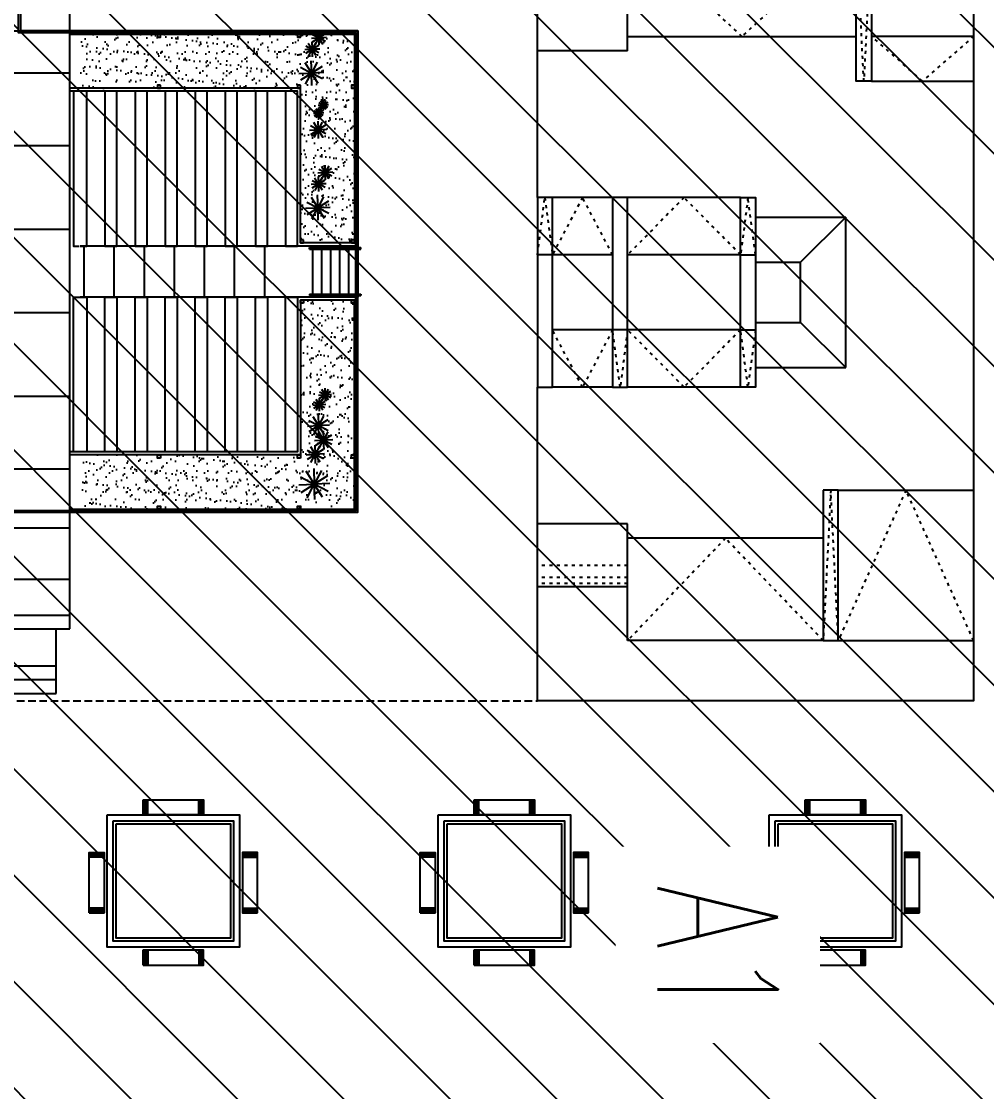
# Model space of a CAD drawing. Header units: inches. Extents: x 542650 to 544515, y 9574150 to 9574595.
# Drawn here: x 544399.47 to 544431.55, y 9574503.03 to 9574538.62 of the extents above; entities that cross this region are included whole.
import ezdxf

# ---------------------------------------------------------------- set-up
doc = ezdxf.new("R2010")
doc.units = ezdxf.units.IN
doc.header["$MEASUREMENT"] = 0
doc.linetypes.add('ACAD_ISO07W100', pattern=[3, 0, -3])
doc.linetypes.add('HIDDEN', pattern=[0.375, 0.25, -0.125])
for name, color, linetype in [('I-ARQ', 8, 'Continuous'), ('I-NORMO_INST', 4, 'Continuous'), ('SANIT', 3, 'Continuous')]:
    doc.layers.add(name, color=color, linetype=linetype)
doc.styles.add('200', font='ROMANS.SHX', dxfattribs={"width": 0.7, "height": 0.4})
pattern_1 = [(315, (1179.8033, 467.0157), (1.76776695297, 1.76776695297), [])]

# ---------------------------------------------------------------- blocks, each defined once
blk = doc.blocks.new('veg')
at = {"color": 0}
for p, q in [((272.346, 39.603), (272.429, 39.092)), ((272.612, 39.576), (272.429, 39.092)), ((271.945, 39.275), (272.429, 39.092)), ((272.101, 39.492), (272.429, 39.092)), ((272.83, 39.42), (272.429, 39.092)), ((272.94, 39.176), (272.429, 39.092)), ((273.112, 39.132), (273.416, 39.181)), ((273.127, 39.29), (273.416, 39.181)), ((273.177, 38.986), (273.416, 39.181)), ((273.221, 39.42), (273.416, 39.181)), ((273.307, 38.893), (273.416, 39.181)), ((273.366, 39.486), (273.416, 39.181)), ((273.525, 39.47), (273.416, 39.181)), ((273.654, 39.377), (273.416, 39.181)), ((273.72, 39.231), (273.416, 39.181)), ((273.704, 39.072), (273.416, 39.181)), ((273.611, 38.943), (273.416, 39.181)), ((273.466, 38.877), (273.416, 39.181)), ((273.726, 39.203), (273.922, 38.965)), ((273.872, 39.269), (273.922, 38.965)), ((274.03, 39.253), (273.922, 38.965)), ((274.16, 39.16), (273.922, 38.965)), ((271.919, 39.008), (272.429, 39.092)), ((272.029, 38.764), (272.429, 39.092)), ((272.246, 38.608), (272.429, 39.092)), ((272.757, 38.691), (272.429, 39.092)), ((272.913, 38.909), (272.429, 39.092)), ((272.513, 38.581), (272.429, 39.092)), ((273.617, 38.915), (273.922, 38.965)), ((273.633, 39.074), (273.922, 38.965)), ((273.683, 38.77), (273.922, 38.965)), ((273.813, 38.677), (273.922, 38.965)), ((274.226, 39.015), (273.922, 38.965)), ((274.21, 38.856), (273.922, 38.965)), ((274.117, 38.726), (273.922, 38.965)), ((273.971, 38.661), (273.922, 38.965))]:
    blk.add_line(p, q, dxfattribs=at)
blk = doc.blocks.new('BL COBERTA')
at = {"layer": 'I-ARQ'}
h = blk.add_hatch(dxfattribs=at)
h.set_pattern_fill('AR-SAND', color=256, scale=0.01, angle=180, style=0)
h.set_pattern_definition([(307.5, (463344.9367, 9297538.92566), (0.48941324, 0.01600031), [0, -0.38608, 0, -0.4318, 0, -0.41275]), (277.5, (463344.9367, 9297538.92566), (0.7168251, -0.44952328), [0, -0.20828, 0, -0.34798, 0, -0.13335]), (237.5, (463344.9367, 9297539.23808), (0.001437185, -0.79099237), [0, -0.127, 0, -0.4572, 0, -0.5969]), (227.5, (463344.9367, 9297539.2381), (0.22292932, -0.76355645), [0, -0.0635, 0, -0.29972, 0, -0.3429])])
h.paths.add_polyline_path([(464545.682, 9295954.637), (464543.882, 9295954.637), (464543.882, 9295963.755), (464550.832, 9295963.755), (464550.832, 9295961.955), (464545.682, 9295961.955)])
h = blk.add_hatch(dxfattribs=at)
h.set_pattern_fill('AR-SAND', color=256, scale=0.01, angle=180, style=0)
h.set_pattern_definition([(307.5, (464552.73212, 9295963.75456), (0.489413, 0.016), [0, -0.38608, 0, -0.4318, 0, -0.41275]), (277.5, (464552.7321, 9295963.75456), (0.716825, -0.449523), [0, -0.20828, 0, -0.34798, 0, -0.13335]), (237.5, (464552.7321, 9295964.06698), (0.001437, -0.790992), [0, -0.127, 0, -0.4572, 0, -0.5969]), (227.5, (464552.7321, 9295964.067), (0.22293, -0.763556), [0, -0.0635, 0, -0.29972, 0, -0.3429])])
h.paths.add_polyline_path([(464557.882, 9295954.637), (464557.882, 9295961.955), (464552.732, 9295961.955), (464552.732, 9295963.755), (464559.682, 9295963.755), (464559.682, 9295954.637)])
for p, q in [((464550.982, 9295963.855), (464550.932, 9295963.855)), ((464551.032, 9295963.955), (464550.982, 9295963.955)), ((464550.982, 9295962.255), (464550.982, 9295963.955)), ((464551.032, 9295962.255), (464551.032, 9295963.955)), ((464552.532, 9295963.855), (464551.032, 9295963.855)), ((464552.532, 9295963.955), (464552.582, 9295963.955)), ((464552.532, 9295962.255), (464552.532, 9295963.955)), ((464552.582, 9295962.255), (464552.582, 9295963.955)), ((464552.632, 9295963.855), (464552.582, 9295963.855)), ((464550.982, 9295963.555), (464550.932, 9295963.555)), ((464552.532, 9295963.555), (464551.032, 9295963.555)), ((464552.632, 9295963.555), (464552.582, 9295963.555)), ((464550.982, 9295963.255), (464550.932, 9295963.255)), ((464552.532, 9295963.255), (464551.032, 9295963.255)), ((464552.632, 9295963.255), (464552.582, 9295963.255)), ((464550.982, 9295962.955), (464550.932, 9295962.955)), ((464552.532, 9295962.955), (464551.032, 9295962.955)), ((464552.632, 9295962.955), (464552.582, 9295962.955)), ((464550.982, 9295962.655), (464550.932, 9295962.655)), ((464550.982, 9295962.355), (464550.932, 9295962.355)), ((464552.532, 9295962.655), (464551.032, 9295962.655)), ((464552.532, 9295962.355), (464551.032, 9295962.355)), ((464552.632, 9295962.655), (464552.582, 9295962.655)), ((464552.632, 9295962.355), (464552.582, 9295962.355)), ((464551.032, 9295962.255), (464550.982, 9295962.255)), ((464552.532, 9295962.255), (464552.582, 9295962.255)), ((464550.932, 9295961.855), (464550.932, 9295954.637)), ((464552.632, 9295961.855), (464552.632, 9295954.637)), ((464552.632, 9295960.755), (464550.932, 9295960.755)), ((464552.632, 9295959.755), (464550.932, 9295959.755)), ((464552.632, 9295958.755), (464550.932, 9295958.755)), ((464552.632, 9295957.755), (464550.932, 9295957.755)), ((464552.632, 9295956.755), (464550.932, 9295956.755)), ((464552.632, 9295955.755), (464550.932, 9295955.755)), ((464552.632, 9295954.755), (464550.932, 9295954.755)), ((464539.9, 9295954.287), (464563.7, 9295954.287)), ((464539.9, 9295888.837), (464539.9, 9295954.287)), ((464540.361, 9295888.837), (464540.361, 9295954.287)), ((464541.557, 9295888.837), (464541.557, 9295954.287)), ((464543.265, 9295888.837), (464543.265, 9295954.287)), ((464543.782, 9295954.287), (464543.782, 9295945.612)), ((464545.222, 9295888.837), (464545.222, 9295954.287)), ((464547.635, 9295888.837), (464547.635, 9295954.287)), ((464550.416, 9295946.987), (464550.416, 9295954.287)), ((464553.194, 9295946.987), (464553.194, 9295954.287)), ((464555.975, 9295888.837), (464555.975, 9295954.287)), ((464558.388, 9295888.837), (464558.388, 9295954.287)), ((464559.782, 9295945.612), (464559.782, 9295954.287)), ((464537.75, 9295953.837), (464539.9, 9295953.837)), ((464537.75, 9295889.287), (464537.75, 9295953.837)), ((464538.217, 9295889.287), (464538.217, 9295953.837)), ((464538.672, 9295889.287), (464538.672, 9295953.837))]:
    blk.add_line(p, q, dxfattribs=at)
for points in [[(464543.782, 9295954.287), (464543.782, 9295963.855), (464550.932, 9295963.855), (464550.932, 9295961.855), (464545.782, 9295961.855), (464545.782, 9295954.287)], [(464559.782, 9295954.287), (464559.782, 9295963.855), (464552.632, 9295963.855), (464552.632, 9295961.855), (464557.782, 9295961.855), (464557.782, 9295954.287)], [(464543.882, 9295954.287), (464543.882, 9295963.755), (464550.832, 9295963.755), (464550.832, 9295961.955), (464545.682, 9295961.955), (464545.682, 9295954.287)], [(464559.682, 9295954.287), (464559.682, 9295963.755), (464552.732, 9295963.755), (464552.732, 9295961.955), (464557.882, 9295961.955), (464557.882, 9295954.287)], [(464545.782, 9295961.855), (464545.782, 9295961.455), (464550.932, 9295961.455), (464550.932, 9295961.855), (464545.782, 9295961.855)], [(464557.782, 9295961.855), (464557.782, 9295961.455), (464552.632, 9295961.455), (464552.632, 9295961.855), (464557.782, 9295961.855)], [(464545.782, 9295960.855), (464545.782, 9295960.455), (464550.932, 9295960.455), (464550.932, 9295960.855), (464545.782, 9295960.855)], [(464557.782, 9295960.855), (464557.782, 9295960.455), (464552.632, 9295960.455), (464552.632, 9295960.855), (464557.782, 9295960.855)], [(464545.782, 9295959.855), (464545.782, 9295959.455), (464550.932, 9295959.455), (464550.932, 9295959.855), (464545.782, 9295959.855)], [(464557.782, 9295959.855), (464557.782, 9295959.455), (464552.632, 9295959.455), (464552.632, 9295959.855), (464557.782, 9295959.855)], [(464545.782, 9295958.855), (464545.782, 9295958.455), (464550.932, 9295958.455), (464550.932, 9295958.855), (464545.782, 9295958.855)], [(464557.782, 9295958.855), (464557.782, 9295958.455), (464552.632, 9295958.455), (464552.632, 9295958.855), (464557.782, 9295958.855)], [(464545.782, 9295957.855), (464545.782, 9295957.455), (464550.932, 9295957.455), (464550.932, 9295957.855), (464545.782, 9295957.855)], [(464557.782, 9295957.855), (464557.782, 9295957.455), (464552.632, 9295957.455), (464552.632, 9295957.855), (464557.782, 9295957.855)], [(464545.782, 9295956.855), (464545.782, 9295956.455), (464550.932, 9295956.455), (464550.932, 9295956.855), (464545.782, 9295956.855)], [(464557.782, 9295956.855), (464557.782, 9295956.455), (464552.632, 9295956.455), (464552.632, 9295956.855), (464557.782, 9295956.855)], [(464545.782, 9295955.855), (464545.782, 9295955.455), (464550.932, 9295955.455), (464550.932, 9295955.855), (464545.782, 9295955.855)], [(464557.782, 9295955.855), (464557.782, 9295955.455), (464552.632, 9295955.455), (464552.632, 9295955.855), (464557.782, 9295955.855)], [(464545.782, 9295954.855), (464545.782, 9295954.405), (464550.932, 9295954.405), (464550.932, 9295954.616)], [(464550.932, 9295954.637), (464550.932, 9295954.855), (464545.782, 9295954.855)], [(464552.632, 9295954.637), (464552.632, 9295954.855), (464557.782, 9295954.855)], [(464557.782, 9295954.637), (464557.782, 9295954.405), (464552.632, 9295954.405), (464552.632, 9295954.598)], [(464557.782, 9295954.555), (464557.782, 9295954.287)]]:
    blk.add_lwpolyline(points, dxfattribs=at)
for points in [[(464545.582, 9295963.755), (464545.582, 9295963.655), (464545.682, 9295963.655), (464545.682, 9295963.755)], [(464550.732, 9295963.755), (464550.732, 9295963.655), (464550.832, 9295963.655), (464550.832, 9295963.755)], [(464552.832, 9295963.755), (464552.832, 9295963.655), (464552.732, 9295963.655), (464552.732, 9295963.755)], [(464557.982, 9295963.755), (464557.982, 9295963.655), (464557.882, 9295963.655), (464557.882, 9295963.755)], [(464550.732, 9295962.055), (464550.732, 9295961.955), (464550.832, 9295961.955), (464550.832, 9295962.055)], [(464552.832, 9295962.055), (464552.832, 9295961.955), (464552.732, 9295961.955), (464552.732, 9295962.055)], [(464543.882, 9295961.955), (464543.882, 9295961.855), (464543.982, 9295961.855), (464543.982, 9295961.955)], [(464545.582, 9295961.955), (464545.582, 9295961.855), (464545.682, 9295961.855), (464545.682, 9295961.955)], [(464557.982, 9295961.955), (464557.982, 9295961.855), (464557.882, 9295961.855), (464557.882, 9295961.955)], [(464559.682, 9295961.955), (464559.682, 9295961.855), (464559.582, 9295961.855), (464559.582, 9295961.955)], [(464543.882, 9295957.305), (464543.882, 9295957.205), (464543.982, 9295957.205), (464543.982, 9295957.305)], [(464545.582, 9295957.305), (464545.582, 9295957.205), (464545.682, 9295957.205), (464545.682, 9295957.305)], [(464557.982, 9295957.305), (464557.982, 9295957.205), (464557.882, 9295957.205), (464557.882, 9295957.305)], [(464559.682, 9295957.305), (464559.682, 9295957.205), (464559.582, 9295957.205), (464559.582, 9295957.305)]]:
    blk.add_lwpolyline(points, close=True, dxfattribs=at)
at = {"layer": 'I-ARQ', "extrusion": (0, 0, -1), "zscale": -1, "rotation": 172.885006020562}
blk.add_blockref('veg', (-464269.54, 9295967.461), dxfattribs=at)
at = {"layer": 'I-ARQ', "extrusion": (0, 0, -1)}
for p, xscale, yscale, zscale, rotation in [((-464354.037, 9295966.088), 0.6999999998332715, 0.6999999998332715, -0.6999999998332717, 172.8850059879461), ((-464333.763, 9295966.568), 0.7999999999746211, 0.7999999999746211, -0.7999999999746216, 172.8850060470388), ((-464402.402, 9295965.367), 0.5600000008833148, 0.5600000008833148, -0.5600000008833148, 172.8850060777519), ((-464338.242, 9295966.357), 0.7999999999746211, 0.7999999999746211, -0.7999999999746216, 172.8850060470388)]:
    blk.add_blockref('veg', p, dxfattribs=dict(at, xscale=xscale, yscale=yscale, zscale=zscale, rotation=rotation))
blk = doc.blocks.new('A$C41BB26E9')
for p, q in [((3.4, 25.6), (0, 25.6)), ((11.5, 25.6), (3.9, 25.6)), ((11.5, 23.7), (11.5, 25.6)), ((3.4, 24.1), (0, 24.1)), ((11.5, 23.7), (14.5, 23.7)), ((11.5, 21.61), (11.5, 23.7)), ((3.4, 22.1), (0, 22.1)), ((11.5, 22.09), (3.9, 22.09)), ((11.5, 21.61), (14.5, 21.61)), ((3.4, 20.6), (0, 20.6)), ((7.75, 16.73), (11.5, 16.73)), ((12, 16.73), (14, 16.73)), ((7.25, 16.08), (4.25, 16.08)), ((4.25, 11.08), (4.25, 16.08)), ((5.75, 14.58), (4.25, 16.08)), ((7.75, 14.83), (7.25, 14.83)), ((7.75, 14.83), (11.5, 14.83)), ((12, 14.83), (14.002, 14.83)), ((14.002, 14.83), (14.5, 14.83)), ((7.25, 14.58), (5.75, 14.58)), ((5.75, 12.58), (5.75, 14.58)), ((4.25, 11.08), (5.75, 12.58)), ((7.25, 12.58), (5.75, 12.58)), ((7.75, 12.33), (7.25, 12.33)), ((7.75, 12.33), (11.5, 12.33)), ((11.5, 12.33), (12, 12.33)), ((12, 12.33), (14, 12.33)), ((7.25, 11.08), (4.25, 11.08)), ((7.75, 10.43), (11.5, 10.43)), ((12, 10.43), (14, 10.43)), ((4.5, 7), (0, 7)), ((11.5, 5.88), (14.5, 5.88)), ((11.5, 3.8), (11.5, 5.88)), ((5, 5.4), (11.5, 5.4)), ((14.5, 3.8), (11.5, 3.8)), ((11.5, 2), (11.5, 3.8)), ((4.5, 2), (0, 2)), ((5, 2), (11.5, 2))]:
    blk.add_line(p, q)
at = {"linetype": 'ACAD_ISO07W100', "ltscale": 0.05}
for p, q in [((0, 25.6), (1.7, 24.1)), ((1.7, 24.1), (3.4, 25.6)), ((3.4, 25.6), (3.65, 20.6)), ((3.65, 20.6), (3.9, 25.6)), ((3.9, 25.6), (7.7, 22.09)), ((7.7, 22.09), (11.5, 25.6)), ((11.5, 23.6), (14.5, 23.6)), ((11.5, 23.4), (14.5, 23.4)), ((11.5, 23), (14.5, 23)), ((0, 22.1), (1.7, 20.6)), ((1.7, 20.6), (3.4, 22.1)), ((7.25, 14.83), (7.5, 16.73)), ((7.5, 16.73), (7.75, 14.83)), ((7.75, 14.83), (9.625, 16.73)), ((9.625, 16.73), (11.5, 14.83)), ((12, 14.83), (13, 16.73)), ((13, 16.73), (14, 14.83)), ((14.25, 16.73), (14, 14.83)), ((14.5, 14.83), (14.25, 16.73)), ((7.25, 12.33), (7.5, 10.43)), ((7.5, 10.43), (7.75, 12.33)), ((7.75, 12.33), (9.625, 10.43)), ((9.625, 10.43), (11.5, 12.33)), ((11.5, 12.33), (11.75, 10.43)), ((11.75, 10.43), (12, 12.33)), ((12, 12.33), (13, 10.43)), ((13, 10.43), (14, 12.33)), ((0, 2), (2.25, 7)), ((2.25, 7), (4.5, 2)), ((4.5, 2), (4.75, 7)), ((4.75, 7), (5, 2)), ((5, 2), (8.25, 5.4)), ((8.25, 5.4), (11.5, 2)), ((11.5, 4.5), (14.5, 4.5)), ((11.5, 4.1), (14.5, 4.1)), ((11.5, 3.9), (14.5, 3.9))]:
    blk.add_line(p, q, dxfattribs=at)
for points in [[(14.5, 23.7), (14.5, 27.6), (0, 27.6), (0, 25.6)], [(0, 25.6), (0, 2)], [(14.5, 16.73), (14.5, 23.7)], [(14.5, 3.8), (14.5, 10.43)], [(0, 2), (0, 0), (14.5, 0), (14.5, 3.8)]]:
    blk.add_lwpolyline(points)
for points in [[(3.4, 25.6), (3.4, 20.6), (3.9, 20.6), (3.9, 25.6), (3.4, 25.6)], [(7.75, 10.43), (7.75, 16.73), (7.25, 16.73), (7.25, 10.43)], [(12, 16.73), (12, 10.43), (11.5, 10.43), (11.5, 16.73)], [(14.5, 16.73), (14.5, 10.43), (14, 10.43), (14, 16.73)], [(5, 7), (5, 2), (4.5, 2), (4.5, 7)]]:
    blk.add_lwpolyline(points, close=True)
blk = doc.blocks.new('A$C14C97071')
at = {"layer": 'I-ARQ'}
for p, q in [((0, 0.5), (0, 0)), ((0.01, 0), (0.01, 0.5)), ((0.03, 0), (0.03, 0.5)), ((0.06, 0), (0.06, 0.5)), ((0.1, 0), (0.1, 0.5)), ((0.15, 0), (0.15, 0.5)), ((1.85, 0), (1.85, 0.5)), ((1.9, 0), (1.9, 0.5)), ((1.94, 0), (1.94, 0.5)), ((1.97, 0), (1.97, 0.5)), ((1.99, 0), (1.99, 0.5)), ((2, 0.5), (2, 0)), ((2, 0.5), (2, 0))]:
    blk.add_line(p, q, dxfattribs=at)
blk.add_lwpolyline([(0, 0.5), (2, 0.5), (2, 0), (0, 0)], close=True, dxfattribs=at)
blk = doc.blocks.new('BL PRAÇA')
at = {"layer": 'I-ARQ'}
blk.add_line((464454.59, 9296009.447), (464447.59, 9296009.447), dxfattribs=at)
at = {"layer": 'I-ARQ', "linetype": 'HIDDEN'}
blk.add_line((464426.986, 9295976.147), (464426.986, 9295994.947), dxfattribs=at)
at = {"layer": 'I-ARQ', "ltscale": 10}
for points in [[(464423.186, 9296002.647), (464423.186, 9296007.047), (464418.786, 9296007.047), (464418.786, 9296002.647)], [(464422.986, 9296002.847), (464422.986, 9296006.847), (464418.986, 9296006.847), (464418.986, 9296002.847)], [(464422.886, 9296002.947), (464422.886, 9296006.747), (464419.086, 9296006.747), (464419.086, 9296002.947), (464422.886, 9296002.947)], [(464423.186, 9295991.647), (464423.186, 9295996.047), (464418.786, 9295996.047), (464418.786, 9295991.647)], [(464422.986, 9295991.847), (464422.986, 9295995.847), (464418.986, 9295995.847), (464418.986, 9295991.847)], [(464422.886, 9295991.947), (464422.886, 9295995.747), (464419.086, 9295995.747), (464419.086, 9295991.947), (464422.886, 9295991.947)], [(464423.186, 9295980.647), (464423.186, 9295985.047), (464418.786, 9295985.047), (464418.786, 9295980.647)], [(464422.986, 9295980.847), (464422.986, 9295984.847), (464418.986, 9295984.847), (464418.986, 9295980.847)], [(464422.886, 9295980.947), (464422.886, 9295984.747), (464419.086, 9295984.747), (464419.086, 9295980.947), (464422.886, 9295980.947)]]:
    blk.add_lwpolyline(points, close=True, dxfattribs=at)
at = {"layer": 'I-ARQ'}
for name, p, rotation in [('A$C41BB26E9', (464426.986, 9296009.447), 270), ('A$C14C97071', (464418.686, 9296003.847), 90), ('A$C14C97071', (464418.686, 9295992.847), 90), ('A$C14C97071', (464418.686, 9295981.847), 90)]:
    blk.add_blockref(name, p, dxfattribs=dict(at, rotation=rotation))
for p in [(464419.936, 9296007.147), (464419.936, 9295996.147), (464419.936, 9295985.147)]:
    blk.add_blockref('A$C14C97071', p, dxfattribs=at)
at = {"layer": 'I-ARQ', "xscale": -1}
for p, rotation in [((464423.186, 9296003.847), 270), ((464419.936, 9296002.547), 180), ((464423.186, 9295992.847), 270), ((464419.936, 9295991.547), 180), ((464423.186, 9295981.847), 270), ((464419.936, 9295980.547), 180)]:
    blk.add_blockref('A$C14C97071', p, dxfattribs=dict(at, rotation=rotation))

msp = doc.modelspace()

# ---------------------------------------------------------------- hatches: boundary and pattern name
h = msp.add_hatch()
h.set_pattern_fill('ANSI31', color=256, scale=20, angle=270, style=0)
h.set_pattern_definition(pattern_1)
edge = h.paths.add_edge_path()
edge.add_line((544429.766, 9574465.807), (544398.407, 9574465.807))
edge.add_line((544398.407, 9574465.807), (544398.407, 9574515.297))
edge.add_line((544398.407, 9574515.297), (544398.606, 9574522.297))
edge.add_line((544398.606, 9574522.297), (544410.645, 9574522.297))
edge.add_line((544410.645, 9574522.297), (544410.645, 9574538.297))
edge.add_line((544410.645, 9574538.297), (544399.445, 9574538.297))
edge.add_line((544399.445, 9574538.297), (544399.419, 9574552.707))
edge.add_line((544399.419, 9574552.707), (544429.772, 9574552.707))
edge.add_arc((544429.701, 9574543.007), 9.7, 1.5892, 89.896)
edge.add_line((544439.397, 9574543.354), (544439.397, 9574475.176))
edge.add_arc((544429.701, 9574475.509), 9.702, 269.8317, 358.0319)

# ---------------------------------------------------------------- linework, layer by layer
at = {"layer": 'SANIT'}
msp.add_lwpolyline([(544429.766, 9574465.807), (544398.407, 9574465.807), (544398.407, 9574515.297), (544398.407, 9574515.297), (544398.606, 9574522.297), (544410.645, 9574522.297), (544410.645, 9574538.297), (544399.445, 9574538.297), (544399.419, 9574552.707), (544429.772, 9574552.707)], dxfattribs=at)

# ---------------------------------------------------------------- block references
at = {"layer": 'I-ARQ', "xscale": -1, "rotation": 270}
msp.add_blockref('BL COBERTA', (-8751553.21, 9109978.515), dxfattribs=at)

# ---------------------------------------------------------------- next in the draw order: block references
msp.add_blockref('BL PRAÇA', (-8751578.329, 9110089.041), dxfattribs=at)

# ---------------------------------------------------------------- next in the draw order: hatches: boundary and pattern name
h = msp.add_hatch()
h.set_pattern_fill('ANSI31', color=256, scale=20, angle=270, style=0)
h.set_pattern_definition(pattern_1)
h.paths.add_polyline_path([(544399.375, 9574545.259), (544337.279, 9574545.259), (544337.279, 9574515.333), (544398.339, 9574515.333), (544398.339, 9574522.355), (544410.58, 9574522.355), (544410.58, 9574538.24), (544399.375, 9574538.24)])

# ---------------------------------------------------------------- next in the draw order: linework, layer by layer
at = {"layer": 'SANIT'}
msp.add_lwpolyline([(544399.375, 9574545.259), (544337.279, 9574545.259), (544337.279, 9574515.333), (544398.339, 9574515.333), (544398.339, 9574522.355), (544410.58, 9574522.355), (544410.58, 9574538.24), (544399.375, 9574538.24), (544399.375, 9574545.259)], close=True, dxfattribs=at)

# ---------------------------------------------------------------- next in the draw order: wipeouts: each hides what was drawn before it
msp.add_wipeout([(544419.215, 9574511.174), (544419.215, 9574504.64), (544426.015, 9574504.64), (544426.015, 9574511.174)]).translate(0, 0, -446).dxf.layer = 'I-NORMO_INST'

# ---------------------------------------------------------------- next in the draw order: texts
at = {"layer": 'I-NORMO_INST', "color": 4, "style": '200', "width": 0.7}
msp.add_text('A1', height=4, rotation=270, dxfattribs=at).set_placement((544420.615, 9574509.907, -446))

doc.saveas('drawing.dxf')
